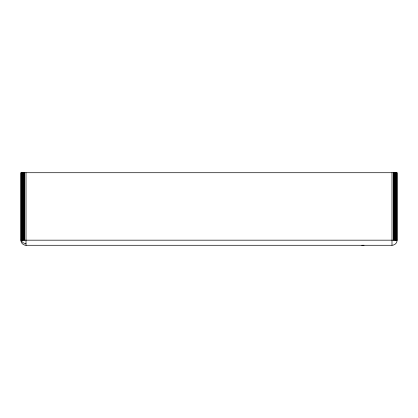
<?xml version="1.0" encoding="UTF-8"?>
<svg xmlns="http://www.w3.org/2000/svg" width="418" height="418" viewBox="0 0 418 418"><rect width="100%" height="100%" fill="white"/><g stroke="black" fill="none" stroke-linecap="round" stroke-linejoin="round"><path stroke-width="0.63" d="M26.151 245.282L26.01 245.282A5.11 5.11 0 0 1 20.9 240.172L20.9 172.718L397.1 172.718L397.1 240.172A5.11 5.11 0 0 1 391.99 245.282L26.01 245.282L26.01 172.718M361.789 245.282L364.01 245.282M20.9 240.172L397.1 240.172M21.234 240.172L21.584 241.024A5.11 5.11 0 0 0 26.01 243.579M396.928 172.718L396.928 240.172M396.713 172.718L396.713 240.172M396.416 172.718L396.416 240.172M396.045 172.718L396.045 240.172M395.606 172.718L395.606 240.172M395.099 172.718L395.099 240.172M394.545 172.718L394.545 240.172M393.944 172.718L393.944 240.172M393.312 172.718L393.312 240.172M391.99 172.718L391.99 245.282M24.688 172.718L24.688 240.172M24.056 172.718L24.056 240.172M23.455 172.718L23.455 240.172M22.901 172.718L22.901 240.172M22.394 172.718L22.394 240.172M21.955 172.718L21.955 240.172M21.584 172.718L21.584 240.172M21.287 172.718L21.287 240.172M21.072 172.718L21.072 240.172"/></g></svg>
